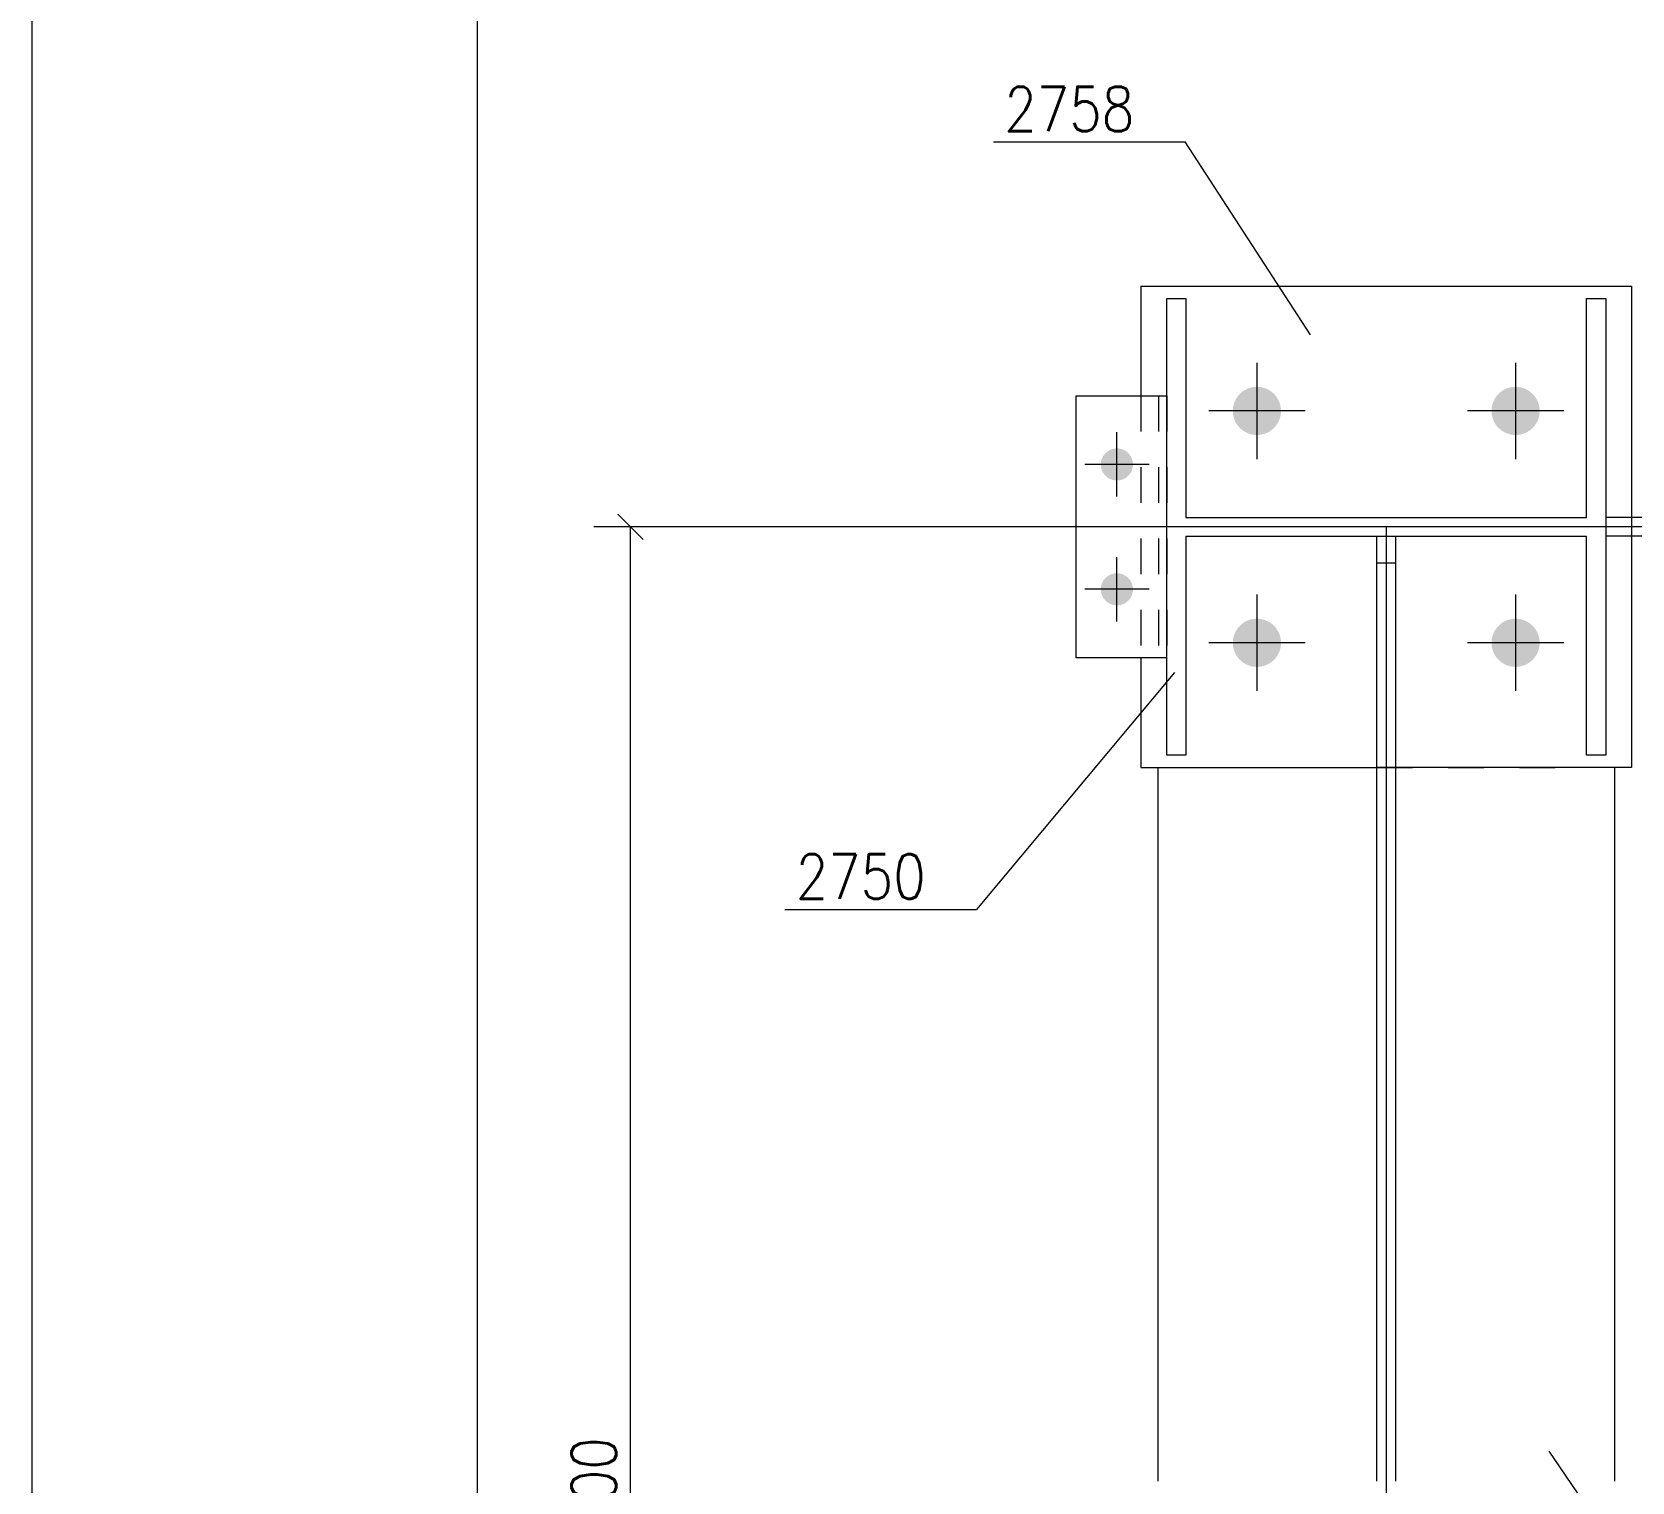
# Model space of a CAD drawing. Header units: millimetres. Extents: x 2 to 845, y 5 to 599.
# Drawn here: x 4 to 93.7, y 202.2 to 283.5 of the extents above; entities that cross this region are included whole.
import ezdxf

# ---------------------------------------------------------------- set-up
doc = ezdxf.new("R2010")
doc.units = ezdxf.units.MM
doc.linetypes.add('XKITLINE00', pattern=[0])
doc.linetypes.add('XKITLINE02', pattern=[4, 2, -2])
for name, color, linetype, lineweight in [('Cota', 4, 'Continuous', 0), ('Marca da peça', 2, 'Continuous', 0), ('Outro tipo de objeto', 7, 'Continuous', 0), ('Parafuso', 3, 'Continuous', 0), ('Peça', 2, 'Continuous', 0)]:
    doc.layers.add(name, color=color, linetype=linetype, lineweight=lineweight)
doc.styles.add('ROMANS', font='ROMANS__.TTF')

msp = doc.modelspace()

# ---------------------------------------------------------------- hatches: boundary and pattern name
at = {"layer": 'Parafuso'}
for points in [[(72.665, 260.935), (72.632, 260.936), (72.599, 260.938), (72.566, 260.941), (72.533, 260.945), (72.5, 260.949), (72.468, 260.954), (72.435, 260.961), (72.403, 260.967), (72.37, 260.975), (72.338, 260.984), (72.307, 260.993), (72.275, 261.003), (72.244, 261.014), (72.213, 261.025), (72.182, 261.037), (72.151, 261.05), (72.121, 261.064), (72.091, 261.079), (72.062, 261.094), (72.033, 261.11), (72.004, 261.127), (71.976, 261.144), (71.948, 261.162), (71.921, 261.181), (71.894, 261.2), (71.868, 261.22), (71.842, 261.241), (71.817, 261.262), (71.792, 261.284), (71.768, 261.307), (71.744, 261.33), (71.721, 261.354), (71.698, 261.378), (71.676, 261.403), (71.655, 261.428), (71.634, 261.454), (71.614, 261.48), (71.595, 261.507), (71.576, 261.535), (71.558, 261.562), (71.541, 261.591), (71.524, 261.619), (71.508, 261.648), (71.493, 261.678), (71.478, 261.707), (71.464, 261.738), (71.451, 261.768), (71.439, 261.799), (71.427, 261.83), (71.417, 261.861), (71.407, 261.893), (71.397, 261.925), (71.389, 261.957), (71.381, 261.989), (71.374, 262.021), (71.368, 262.054), (71.363, 262.087), (71.359, 262.119), (71.355, 262.152), (71.352, 262.185), (71.35, 262.218), (71.349, 262.251), (71.348, 262.285), (71.349, 262.318), (71.35, 262.351), (71.352, 262.384), (71.355, 262.417), (71.359, 262.45), (71.363, 262.483), (71.368, 262.515), (71.374, 262.548), (71.381, 262.58), (71.389, 262.613), (71.397, 262.645), (71.407, 262.677), (71.417, 262.708), (71.427, 262.739), (71.439, 262.77), (71.451, 262.801), (71.464, 262.832), (71.478, 262.862), (71.493, 262.892), (71.508, 262.921), (71.524, 262.95), (71.541, 262.979), (71.558, 263.007), (71.576, 263.035), (71.595, 263.062), (71.614, 263.089), (71.634, 263.115), (71.655, 263.141), (71.676, 263.166), (71.698, 263.191), (71.721, 263.215), (71.744, 263.239), (71.768, 263.262), (71.792, 263.285), (71.817, 263.307), (71.842, 263.328), (71.868, 263.349), (71.894, 263.369), (71.921, 263.388), (71.948, 263.407), (71.976, 263.425), (72.004, 263.443), (72.033, 263.459), (72.062, 263.475), (72.091, 263.49), (72.121, 263.505), (72.151, 263.519), (72.182, 263.532), (72.213, 263.544), (72.244, 263.556), (72.275, 263.566), (72.307, 263.576), (72.338, 263.586), (72.37, 263.594), (72.403, 263.602), (72.435, 263.609), (72.468, 263.615), (72.5, 263.62), (72.533, 263.624), (72.566, 263.628), (72.599, 263.631), (72.632, 263.633), (72.665, 263.634), (72.698, 263.635), (72.732, 263.634), (72.765, 263.633), (72.798, 263.631), (72.831, 263.628), (72.864, 263.624), (72.897, 263.62), (72.929, 263.615), (72.962, 263.609), (72.994, 263.602), (73.026, 263.594), (73.058, 263.586), (73.09, 263.576), (73.122, 263.566), (73.153, 263.556), (73.184, 263.544), (73.215, 263.532), (73.246, 263.519), (73.276, 263.505), (73.305, 263.49), (73.335, 263.475), (73.364, 263.459), (73.392, 263.443), (73.421, 263.425), (73.448, 263.407), (73.476, 263.388), (73.503, 263.369), (73.529, 263.349), (73.555, 263.328), (73.58, 263.307), (73.605, 263.285), (73.629, 263.262), (73.653, 263.239), (73.676, 263.215), (73.699, 263.191), (73.721, 263.166), (73.742, 263.141), (73.763, 263.115), (73.783, 263.089), (73.802, 263.062), (73.821, 263.035), (73.839, 263.007), (73.856, 262.979), (73.873, 262.95), (73.889, 262.921), (73.904, 262.892), (73.919, 262.862), (73.933, 262.832), (73.946, 262.801), (73.958, 262.77), (73.97, 262.739), (73.98, 262.708), (73.99, 262.677), (74, 262.645), (74.008, 262.613), (74.016, 262.58), (74.022, 262.548), (74.029, 262.515), (74.034, 262.483), (74.038, 262.45), (74.042, 262.417), (74.045, 262.384), (74.047, 262.351), (74.048, 262.318), (74.048, 262.285), (74.048, 262.251), (74.047, 262.218), (74.045, 262.185), (74.042, 262.152), (74.038, 262.119), (74.034, 262.087), (74.029, 262.054), (74.022, 262.021), (74.016, 261.989), (74.008, 261.957), (74, 261.925), (73.99, 261.893), (73.98, 261.861), (73.97, 261.83), (73.958, 261.799), (73.946, 261.768), (73.933, 261.738), (73.919, 261.707), (73.904, 261.678), (73.889, 261.648), (73.873, 261.619), (73.856, 261.591), (73.839, 261.562), (73.821, 261.535), (73.802, 261.507), (73.783, 261.48), (73.763, 261.454), (73.742, 261.428), (73.721, 261.403), (73.699, 261.378), (73.676, 261.354), (73.653, 261.33), (73.629, 261.307), (73.605, 261.284), (73.58, 261.262), (73.555, 261.241), (73.529, 261.22), (73.503, 261.2), (73.476, 261.181), (73.448, 261.162), (73.421, 261.144), (73.392, 261.127), (73.364, 261.11), (73.335, 261.094), (73.305, 261.079), (73.276, 261.064), (73.246, 261.05), (73.215, 261.037), (73.184, 261.025), (73.153, 261.014), (73.122, 261.003), (73.09, 260.993), (73.058, 260.984), (73.026, 260.975), (72.994, 260.967), (72.962, 260.961), (72.929, 260.954), (72.897, 260.949), (72.864, 260.945), (72.831, 260.941), (72.798, 260.938), (72.765, 260.936), (72.732, 260.935), (72.698, 260.935)], [(87.165, 260.935), (87.132, 260.936), (87.099, 260.938), (87.066, 260.941), (87.033, 260.945), (87, 260.949), (86.968, 260.954), (86.935, 260.961), (86.903, 260.967), (86.87, 260.975), (86.838, 260.984), (86.807, 260.993), (86.775, 261.003), (86.744, 261.014), (86.713, 261.025), (86.682, 261.037), (86.651, 261.05), (86.621, 261.064), (86.591, 261.079), (86.562, 261.094), (86.533, 261.11), (86.504, 261.127), (86.476, 261.144), (86.448, 261.162), (86.421, 261.181), (86.394, 261.2), (86.368, 261.22), (86.342, 261.241), (86.317, 261.262), (86.292, 261.284), (86.268, 261.307), (86.244, 261.33), (86.221, 261.354), (86.198, 261.378), (86.176, 261.403), (86.155, 261.428), (86.134, 261.454), (86.114, 261.48), (86.095, 261.507), (86.076, 261.535), (86.058, 261.562), (86.041, 261.591), (86.024, 261.619), (86.008, 261.648), (85.993, 261.678), (85.978, 261.707), (85.964, 261.738), (85.951, 261.768), (85.939, 261.799), (85.927, 261.83), (85.917, 261.861), (85.907, 261.893), (85.897, 261.925), (85.889, 261.957), (85.881, 261.989), (85.874, 262.021), (85.868, 262.054), (85.863, 262.087), (85.859, 262.119), (85.855, 262.152), (85.852, 262.185), (85.85, 262.218), (85.849, 262.251), (85.848, 262.285), (85.849, 262.318), (85.85, 262.351), (85.852, 262.384), (85.855, 262.417), (85.859, 262.45), (85.863, 262.483), (85.868, 262.515), (85.874, 262.548), (85.881, 262.58), (85.889, 262.613), (85.897, 262.645), (85.907, 262.677), (85.917, 262.708), (85.927, 262.739), (85.939, 262.77), (85.951, 262.801), (85.964, 262.832), (85.978, 262.862), (85.993, 262.892), (86.008, 262.921), (86.024, 262.95), (86.041, 262.979), (86.058, 263.007), (86.076, 263.035), (86.095, 263.062), (86.114, 263.089), (86.134, 263.115), (86.155, 263.141), (86.176, 263.166), (86.198, 263.191), (86.221, 263.215), (86.244, 263.239), (86.268, 263.262), (86.292, 263.285), (86.317, 263.307), (86.342, 263.328), (86.368, 263.349), (86.394, 263.369), (86.421, 263.388), (86.448, 263.407), (86.476, 263.425), (86.504, 263.443), (86.533, 263.459), (86.562, 263.475), (86.591, 263.49), (86.621, 263.505), (86.651, 263.519), (86.682, 263.532), (86.713, 263.544), (86.744, 263.556), (86.775, 263.566), (86.807, 263.576), (86.838, 263.586), (86.87, 263.594), (86.903, 263.602), (86.935, 263.609), (86.968, 263.615), (87, 263.62), (87.033, 263.624), (87.066, 263.628), (87.099, 263.631), (87.132, 263.633), (87.165, 263.634), (87.198, 263.635), (87.232, 263.634), (87.265, 263.633), (87.298, 263.631), (87.331, 263.628), (87.364, 263.624), (87.397, 263.62), (87.429, 263.615), (87.462, 263.609), (87.494, 263.602), (87.526, 263.594), (87.558, 263.586), (87.59, 263.576), (87.622, 263.566), (87.653, 263.556), (87.684, 263.544), (87.715, 263.532), (87.746, 263.519), (87.776, 263.505), (87.805, 263.49), (87.835, 263.475), (87.864, 263.459), (87.892, 263.443), (87.921, 263.425), (87.948, 263.407), (87.976, 263.388), (88.003, 263.369), (88.029, 263.349), (88.055, 263.328), (88.08, 263.307), (88.105, 263.285), (88.129, 263.262), (88.153, 263.239), (88.176, 263.215), (88.199, 263.191), (88.221, 263.166), (88.242, 263.141), (88.263, 263.115), (88.283, 263.089), (88.302, 263.062), (88.321, 263.035), (88.339, 263.007), (88.356, 262.979), (88.373, 262.95), (88.389, 262.921), (88.404, 262.892), (88.419, 262.862), (88.433, 262.832), (88.446, 262.801), (88.458, 262.77), (88.47, 262.739), (88.48, 262.708), (88.49, 262.677), (88.5, 262.645), (88.508, 262.613), (88.516, 262.58), (88.522, 262.548), (88.529, 262.515), (88.534, 262.483), (88.538, 262.45), (88.542, 262.417), (88.545, 262.384), (88.547, 262.351), (88.548, 262.318), (88.548, 262.285), (88.548, 262.251), (88.547, 262.218), (88.545, 262.185), (88.542, 262.152), (88.538, 262.119), (88.534, 262.087), (88.529, 262.054), (88.522, 262.021), (88.516, 261.989), (88.508, 261.957), (88.5, 261.925), (88.49, 261.893), (88.48, 261.861), (88.47, 261.83), (88.458, 261.799), (88.446, 261.768), (88.433, 261.738), (88.419, 261.707), (88.404, 261.678), (88.389, 261.648), (88.373, 261.619), (88.356, 261.591), (88.339, 261.562), (88.321, 261.535), (88.302, 261.507), (88.283, 261.48), (88.263, 261.454), (88.242, 261.428), (88.221, 261.403), (88.199, 261.378), (88.176, 261.354), (88.153, 261.33), (88.129, 261.307), (88.105, 261.284), (88.08, 261.262), (88.055, 261.241), (88.029, 261.22), (88.003, 261.2), (87.976, 261.181), (87.948, 261.162), (87.921, 261.144), (87.892, 261.127), (87.864, 261.11), (87.835, 261.094), (87.805, 261.079), (87.776, 261.064), (87.746, 261.05), (87.715, 261.037), (87.684, 261.025), (87.653, 261.014), (87.622, 261.003), (87.59, 260.993), (87.558, 260.984), (87.526, 260.975), (87.494, 260.967), (87.462, 260.961), (87.429, 260.954), (87.397, 260.949), (87.364, 260.945), (87.331, 260.941), (87.298, 260.938), (87.265, 260.936), (87.232, 260.935), (87.198, 260.935)], [(63.95, 259.329), (63.953, 259.373), (63.958, 259.417), (63.966, 259.46), (63.976, 259.503), (63.987, 259.546), (64.001, 259.588), (64.017, 259.629), (64.035, 259.669), (64.055, 259.709), (64.077, 259.747), (64.1, 259.785), (64.126, 259.821), (64.153, 259.856), (64.182, 259.889), (64.212, 259.921), (64.244, 259.951), (64.278, 259.98), (64.313, 260.008), (64.349, 260.033), (64.386, 260.057), (64.424, 260.078), (64.464, 260.098), (64.504, 260.116), (64.546, 260.132), (64.587, 260.146), (64.63, 260.158), (64.673, 260.167), (64.717, 260.175), (64.76, 260.18), (64.805, 260.184), (64.849, 260.185), (64.893, 260.184), (64.937, 260.18), (64.981, 260.175), (65.024, 260.167), (65.067, 260.158), (65.11, 260.146), (65.152, 260.132), (65.193, 260.116), (65.234, 260.098), (65.273, 260.078), (65.311, 260.057), (65.349, 260.033), (65.385, 260.008), (65.42, 259.98), (65.453, 259.951), (65.485, 259.921), (65.516, 259.889), (65.544, 259.856), (65.572, 259.821), (65.597, 259.785), (65.621, 259.747), (65.642, 259.709), (65.662, 259.669), (65.68, 259.629), (65.696, 259.588), (65.71, 259.546), (65.722, 259.503), (65.731, 259.46), (65.739, 259.417), (65.744, 259.373), (65.748, 259.329), (65.749, 259.285), (65.748, 259.24), (65.744, 259.196), (65.739, 259.153), (65.731, 259.109), (65.722, 259.066), (65.71, 259.023), (65.696, 258.981), (65.68, 258.94), (65.662, 258.9), (65.642, 258.86), (65.621, 258.822), (65.597, 258.785), (65.572, 258.748), (65.544, 258.714), (65.516, 258.68), (65.485, 258.648), (65.453, 258.618), (65.42, 258.589), (65.385, 258.562), (65.349, 258.536), (65.311, 258.513), (65.273, 258.491), (65.234, 258.471), (65.193, 258.453), (65.152, 258.437), (65.11, 258.423), (65.067, 258.412), (65.024, 258.402), (64.981, 258.394), (64.937, 258.389), (64.893, 258.386), (64.849, 258.385), (64.805, 258.386), (64.76, 258.389), (64.717, 258.394), (64.673, 258.402), (64.63, 258.412), (64.587, 258.423), (64.546, 258.437), (64.504, 258.453), (64.464, 258.471), (64.424, 258.491), (64.386, 258.513), (64.349, 258.536), (64.313, 258.562), (64.278, 258.589), (64.244, 258.618), (64.212, 258.648), (64.182, 258.68), (64.153, 258.714), (64.126, 258.748), (64.1, 258.785), (64.077, 258.822), (64.055, 258.86), (64.035, 258.9), (64.017, 258.94), (64.001, 258.981), (63.987, 259.023), (63.976, 259.066), (63.966, 259.109), (63.958, 259.153), (63.953, 259.196), (63.95, 259.24), (63.949, 259.285)], [(63.95, 252.329), (63.953, 252.373), (63.958, 252.417), (63.966, 252.46), (63.976, 252.503), (63.987, 252.546), (64.001, 252.588), (64.017, 252.629), (64.035, 252.669), (64.055, 252.709), (64.077, 252.747), (64.1, 252.785), (64.126, 252.821), (64.153, 252.856), (64.182, 252.889), (64.212, 252.921), (64.244, 252.951), (64.278, 252.98), (64.313, 253.008), (64.349, 253.033), (64.386, 253.057), (64.424, 253.078), (64.464, 253.098), (64.504, 253.116), (64.546, 253.132), (64.587, 253.146), (64.63, 253.158), (64.673, 253.167), (64.717, 253.175), (64.76, 253.18), (64.805, 253.184), (64.849, 253.185), (64.893, 253.184), (64.937, 253.18), (64.981, 253.175), (65.024, 253.167), (65.067, 253.158), (65.11, 253.146), (65.152, 253.132), (65.193, 253.116), (65.234, 253.098), (65.273, 253.078), (65.311, 253.057), (65.349, 253.033), (65.385, 253.008), (65.42, 252.98), (65.453, 252.951), (65.485, 252.921), (65.516, 252.889), (65.544, 252.856), (65.572, 252.821), (65.597, 252.785), (65.621, 252.747), (65.642, 252.709), (65.662, 252.669), (65.68, 252.629), (65.696, 252.588), (65.71, 252.546), (65.722, 252.503), (65.731, 252.46), (65.739, 252.417), (65.744, 252.373), (65.748, 252.329), (65.749, 252.285), (65.748, 252.24), (65.744, 252.196), (65.739, 252.153), (65.731, 252.109), (65.722, 252.066), (65.71, 252.023), (65.696, 251.981), (65.68, 251.94), (65.662, 251.9), (65.642, 251.86), (65.621, 251.822), (65.597, 251.785), (65.572, 251.748), (65.544, 251.714), (65.516, 251.68), (65.485, 251.648), (65.453, 251.618), (65.42, 251.589), (65.385, 251.562), (65.349, 251.536), (65.311, 251.513), (65.273, 251.491), (65.234, 251.471), (65.193, 251.453), (65.152, 251.437), (65.11, 251.423), (65.067, 251.412), (65.024, 251.402), (64.981, 251.394), (64.937, 251.389), (64.893, 251.386), (64.849, 251.385), (64.805, 251.386), (64.76, 251.389), (64.717, 251.394), (64.673, 251.402), (64.63, 251.412), (64.587, 251.423), (64.546, 251.437), (64.504, 251.453), (64.464, 251.471), (64.424, 251.491), (64.386, 251.513), (64.349, 251.536), (64.313, 251.562), (64.278, 251.589), (64.244, 251.618), (64.212, 251.648), (64.182, 251.68), (64.153, 251.714), (64.126, 251.748), (64.1, 251.785), (64.077, 251.822), (64.055, 251.86), (64.035, 251.9), (64.017, 251.94), (64.001, 251.981), (63.987, 252.023), (63.976, 252.066), (63.966, 252.109), (63.958, 252.153), (63.953, 252.196), (63.95, 252.24), (63.949, 252.285)], [(72.665, 247.935), (72.632, 247.936), (72.599, 247.938), (72.566, 247.941), (72.533, 247.945), (72.5, 247.949), (72.468, 247.954), (72.435, 247.961), (72.403, 247.967), (72.37, 247.975), (72.338, 247.984), (72.307, 247.993), (72.275, 248.003), (72.244, 248.014), (72.213, 248.025), (72.182, 248.037), (72.151, 248.05), (72.121, 248.064), (72.091, 248.079), (72.062, 248.094), (72.033, 248.11), (72.004, 248.127), (71.976, 248.144), (71.948, 248.162), (71.921, 248.181), (71.894, 248.2), (71.868, 248.22), (71.842, 248.241), (71.817, 248.262), (71.792, 248.284), (71.768, 248.307), (71.744, 248.33), (71.721, 248.354), (71.698, 248.378), (71.676, 248.403), (71.655, 248.428), (71.634, 248.454), (71.614, 248.48), (71.595, 248.507), (71.576, 248.535), (71.558, 248.562), (71.541, 248.591), (71.524, 248.619), (71.508, 248.648), (71.493, 248.678), (71.478, 248.707), (71.464, 248.738), (71.451, 248.768), (71.439, 248.799), (71.427, 248.83), (71.417, 248.861), (71.407, 248.893), (71.397, 248.925), (71.389, 248.957), (71.381, 248.989), (71.374, 249.021), (71.368, 249.054), (71.363, 249.087), (71.359, 249.119), (71.355, 249.152), (71.352, 249.185), (71.35, 249.218), (71.349, 249.251), (71.348, 249.285), (71.349, 249.318), (71.35, 249.351), (71.352, 249.384), (71.355, 249.417), (71.359, 249.45), (71.363, 249.483), (71.368, 249.515), (71.374, 249.548), (71.381, 249.58), (71.389, 249.613), (71.397, 249.645), (71.407, 249.677), (71.417, 249.708), (71.427, 249.739), (71.439, 249.77), (71.451, 249.801), (71.464, 249.832), (71.478, 249.862), (71.493, 249.892), (71.508, 249.921), (71.524, 249.95), (71.541, 249.979), (71.558, 250.007), (71.576, 250.035), (71.595, 250.062), (71.614, 250.089), (71.634, 250.115), (71.655, 250.141), (71.676, 250.166), (71.698, 250.191), (71.721, 250.215), (71.744, 250.239), (71.768, 250.262), (71.792, 250.285), (71.817, 250.307), (71.842, 250.328), (71.868, 250.349), (71.894, 250.369), (71.921, 250.388), (71.948, 250.407), (71.976, 250.425), (72.004, 250.443), (72.033, 250.459), (72.062, 250.475), (72.091, 250.49), (72.121, 250.505), (72.151, 250.519), (72.182, 250.532), (72.213, 250.544), (72.244, 250.556), (72.275, 250.566), (72.307, 250.576), (72.338, 250.586), (72.37, 250.594), (72.403, 250.602), (72.435, 250.609), (72.468, 250.615), (72.5, 250.62), (72.533, 250.624), (72.566, 250.628), (72.599, 250.631), (72.632, 250.633), (72.665, 250.634), (72.698, 250.635), (72.732, 250.634), (72.765, 250.633), (72.798, 250.631), (72.831, 250.628), (72.864, 250.624), (72.897, 250.62), (72.929, 250.615), (72.962, 250.609), (72.994, 250.602), (73.026, 250.594), (73.058, 250.586), (73.09, 250.576), (73.122, 250.566), (73.153, 250.556), (73.184, 250.544), (73.215, 250.532), (73.246, 250.519), (73.276, 250.505), (73.305, 250.49), (73.335, 250.475), (73.364, 250.459), (73.392, 250.443), (73.421, 250.425), (73.448, 250.407), (73.476, 250.388), (73.503, 250.369), (73.529, 250.349), (73.555, 250.328), (73.58, 250.307), (73.605, 250.285), (73.629, 250.262), (73.653, 250.239), (73.676, 250.215), (73.699, 250.191), (73.721, 250.166), (73.742, 250.141), (73.763, 250.115), (73.783, 250.089), (73.802, 250.062), (73.821, 250.035), (73.839, 250.007), (73.856, 249.979), (73.873, 249.95), (73.889, 249.921), (73.904, 249.892), (73.919, 249.862), (73.933, 249.832), (73.946, 249.801), (73.958, 249.77), (73.97, 249.739), (73.98, 249.708), (73.99, 249.677), (74, 249.645), (74.008, 249.613), (74.016, 249.58), (74.022, 249.548), (74.029, 249.515), (74.034, 249.483), (74.038, 249.45), (74.042, 249.417), (74.045, 249.384), (74.047, 249.351), (74.048, 249.318), (74.048, 249.285), (74.048, 249.251), (74.047, 249.218), (74.045, 249.185), (74.042, 249.152), (74.038, 249.119), (74.034, 249.087), (74.029, 249.054), (74.022, 249.021), (74.016, 248.989), (74.008, 248.957), (74, 248.925), (73.99, 248.893), (73.98, 248.861), (73.97, 248.83), (73.958, 248.799), (73.946, 248.768), (73.933, 248.738), (73.919, 248.707), (73.904, 248.678), (73.889, 248.648), (73.873, 248.619), (73.856, 248.591), (73.839, 248.562), (73.821, 248.535), (73.802, 248.507), (73.783, 248.48), (73.763, 248.454), (73.742, 248.428), (73.721, 248.403), (73.699, 248.378), (73.676, 248.354), (73.653, 248.33), (73.629, 248.307), (73.605, 248.284), (73.58, 248.262), (73.555, 248.241), (73.529, 248.22), (73.503, 248.2), (73.476, 248.181), (73.448, 248.162), (73.421, 248.144), (73.392, 248.127), (73.364, 248.11), (73.335, 248.094), (73.305, 248.079), (73.276, 248.064), (73.246, 248.05), (73.215, 248.037), (73.184, 248.025), (73.153, 248.014), (73.122, 248.003), (73.09, 247.993), (73.058, 247.984), (73.026, 247.975), (72.994, 247.967), (72.962, 247.961), (72.929, 247.954), (72.897, 247.949), (72.864, 247.945), (72.831, 247.941), (72.798, 247.938), (72.765, 247.936), (72.732, 247.935), (72.698, 247.935)], [(87.165, 247.935), (87.132, 247.936), (87.099, 247.938), (87.066, 247.941), (87.033, 247.945), (87, 247.949), (86.968, 247.954), (86.935, 247.961), (86.903, 247.967), (86.87, 247.975), (86.838, 247.984), (86.807, 247.993), (86.775, 248.003), (86.744, 248.014), (86.713, 248.025), (86.682, 248.037), (86.651, 248.05), (86.621, 248.064), (86.591, 248.079), (86.562, 248.094), (86.533, 248.11), (86.504, 248.127), (86.476, 248.144), (86.448, 248.162), (86.421, 248.181), (86.394, 248.2), (86.368, 248.22), (86.342, 248.241), (86.317, 248.262), (86.292, 248.284), (86.268, 248.307), (86.244, 248.33), (86.221, 248.354), (86.198, 248.378), (86.176, 248.403), (86.155, 248.428), (86.134, 248.454), (86.114, 248.48), (86.095, 248.507), (86.076, 248.535), (86.058, 248.562), (86.041, 248.591), (86.024, 248.619), (86.008, 248.648), (85.993, 248.678), (85.978, 248.707), (85.964, 248.738), (85.951, 248.768), (85.939, 248.799), (85.927, 248.83), (85.917, 248.861), (85.907, 248.893), (85.897, 248.925), (85.889, 248.957), (85.881, 248.989), (85.874, 249.021), (85.868, 249.054), (85.863, 249.087), (85.859, 249.119), (85.855, 249.152), (85.852, 249.185), (85.85, 249.218), (85.849, 249.251), (85.848, 249.285), (85.849, 249.318), (85.85, 249.351), (85.852, 249.384), (85.855, 249.417), (85.859, 249.45), (85.863, 249.483), (85.868, 249.515), (85.874, 249.548), (85.881, 249.58), (85.889, 249.613), (85.897, 249.645), (85.907, 249.677), (85.917, 249.708), (85.927, 249.739), (85.939, 249.77), (85.951, 249.801), (85.964, 249.832), (85.978, 249.862), (85.993, 249.892), (86.008, 249.921), (86.024, 249.95), (86.041, 249.979), (86.058, 250.007), (86.076, 250.035), (86.095, 250.062), (86.114, 250.089), (86.134, 250.115), (86.155, 250.141), (86.176, 250.166), (86.198, 250.191), (86.221, 250.215), (86.244, 250.239), (86.268, 250.262), (86.292, 250.285), (86.317, 250.307), (86.342, 250.328), (86.368, 250.349), (86.394, 250.369), (86.421, 250.388), (86.448, 250.407), (86.476, 250.425), (86.504, 250.443), (86.533, 250.459), (86.562, 250.475), (86.591, 250.49), (86.621, 250.505), (86.651, 250.519), (86.682, 250.532), (86.713, 250.544), (86.744, 250.556), (86.775, 250.566), (86.807, 250.576), (86.838, 250.586), (86.87, 250.594), (86.903, 250.602), (86.935, 250.609), (86.968, 250.615), (87, 250.62), (87.033, 250.624), (87.066, 250.628), (87.099, 250.631), (87.132, 250.633), (87.165, 250.634), (87.198, 250.635), (87.232, 250.634), (87.265, 250.633), (87.298, 250.631), (87.331, 250.628), (87.364, 250.624), (87.397, 250.62), (87.429, 250.615), (87.462, 250.609), (87.494, 250.602), (87.526, 250.594), (87.558, 250.586), (87.59, 250.576), (87.622, 250.566), (87.653, 250.556), (87.684, 250.544), (87.715, 250.532), (87.746, 250.519), (87.776, 250.505), (87.805, 250.49), (87.835, 250.475), (87.864, 250.459), (87.892, 250.443), (87.921, 250.425), (87.948, 250.407), (87.976, 250.388), (88.003, 250.369), (88.029, 250.349), (88.055, 250.328), (88.08, 250.307), (88.105, 250.285), (88.129, 250.262), (88.153, 250.239), (88.176, 250.215), (88.199, 250.191), (88.221, 250.166), (88.242, 250.141), (88.263, 250.115), (88.283, 250.089), (88.302, 250.062), (88.321, 250.035), (88.339, 250.007), (88.356, 249.979), (88.373, 249.95), (88.389, 249.921), (88.404, 249.892), (88.419, 249.862), (88.433, 249.832), (88.446, 249.801), (88.458, 249.77), (88.47, 249.739), (88.48, 249.708), (88.49, 249.677), (88.5, 249.645), (88.508, 249.613), (88.516, 249.58), (88.522, 249.548), (88.529, 249.515), (88.534, 249.483), (88.538, 249.45), (88.542, 249.417), (88.545, 249.384), (88.547, 249.351), (88.548, 249.318), (88.548, 249.285), (88.548, 249.251), (88.547, 249.218), (88.545, 249.185), (88.542, 249.152), (88.538, 249.119), (88.534, 249.087), (88.529, 249.054), (88.522, 249.021), (88.516, 248.989), (88.508, 248.957), (88.5, 248.925), (88.49, 248.893), (88.48, 248.861), (88.47, 248.83), (88.458, 248.799), (88.446, 248.768), (88.433, 248.738), (88.419, 248.707), (88.404, 248.678), (88.389, 248.648), (88.373, 248.619), (88.356, 248.591), (88.339, 248.562), (88.321, 248.535), (88.302, 248.507), (88.283, 248.48), (88.263, 248.454), (88.242, 248.428), (88.221, 248.403), (88.199, 248.378), (88.176, 248.354), (88.153, 248.33), (88.129, 248.307), (88.105, 248.284), (88.08, 248.262), (88.055, 248.241), (88.029, 248.22), (88.003, 248.2), (87.976, 248.181), (87.948, 248.162), (87.921, 248.144), (87.892, 248.127), (87.864, 248.11), (87.835, 248.094), (87.805, 248.079), (87.776, 248.064), (87.746, 248.05), (87.715, 248.037), (87.684, 248.025), (87.653, 248.014), (87.622, 248.003), (87.59, 247.993), (87.558, 247.984), (87.526, 247.975), (87.494, 247.967), (87.462, 247.961), (87.429, 247.954), (87.397, 247.949), (87.364, 247.945), (87.331, 247.941), (87.298, 247.938), (87.265, 247.936), (87.232, 247.935), (87.198, 247.935)]]:
    msp.add_hatch(color=7, dxfattribs=at).paths.add_polyline_path(points, flags=17)

# ---------------------------------------------------------------- linework, layer by layer
at = {"layer": 'Cota', "color": 7, "linetype": 'XKITLINE00', "lineweight": 0}
for p, q in [((182.248, 255.785), (35.533, 255.785)), ((36.876, 256.492), (38.29, 255.078)), ((37.583, 148.685), (37.583, 255.785)), ((79.948, 255.785), (79.948, 123.184)), ((79.948, 255.785), (79.948, 123.184)), ((79.948, 255.785), (79.948, 104.929))]:
    msp.add_line(p, q, dxfattribs=at)
at = {"layer": 'Cota', "color": 3}
msp.add_point((37.583, 255.785), dxfattribs=at)
at = {"layer": 'Marca da peça', "color": 7, "linetype": 'XKITLINE00', "lineweight": 0}
for p, q in [((57.936, 277.363), (68.677, 277.363)), ((75.702, 266.547), (68.677, 277.363)), ((68.08, 247.627), (56.985, 234.332)), ((46.244, 234.332), (56.985, 234.332)), ((89.061, 203.958), (99.115, 189.204))]:
    msp.add_line(p, q, dxfattribs=at)
at = {"layer": 'Outro tipo de objeto', "color": 7, "linetype": 'XKITLINE00', "lineweight": 0}
msp.add_line((4.035, 599), (4.035, 5.036), dxfattribs=at)
at = {"layer": 'Outro tipo de objeto', "color": 6, "linetype": 'XKITLINE00', "lineweight": 0}
msp.add_line((28.996, 589), (28.996, 14.997), dxfattribs=at)
at = {"layer": 'Parafuso', "color": 7, "linetype": 'XKITLINE00', "lineweight": 0}
for p, q in [((72.698, 264.985), (72.698, 259.585)), ((87.198, 264.985), (87.198, 259.585)), ((75.398, 262.285), (69.998, 262.285)), ((89.898, 262.285), (84.498, 262.285)), ((64.849, 257.485), (64.849, 261.085)), ((66.649, 259.285), (63.049, 259.285)), ((64.849, 250.485), (64.849, 254.085)), ((66.649, 252.285), (63.049, 252.285)), ((72.698, 251.985), (72.698, 246.585)), ((87.198, 251.985), (87.198, 246.585)), ((75.398, 249.285), (69.998, 249.285)), ((89.898, 249.285), (84.498, 249.285))]:
    msp.add_line(p, q, dxfattribs=at)
at = {"layer": 'Peça', "color": 4, "linetype": 'XKITLINE00', "lineweight": 0}
for p, q in [((66.198, 269.285), (93.698, 269.285)), ((66.198, 269.285), (66.198, 263.135)), ((93.698, 269.285), (93.698, 256.31)), ((67.648, 242.985), (67.648, 268.585)), ((67.648, 268.585), (68.718, 268.585)), ((68.718, 268.585), (68.718, 256.31)), ((91.178, 256.31), (91.178, 268.585)), ((91.178, 268.585), (92.248, 268.585)), ((92.248, 268.585), (92.248, 242.985)), ((62.569, 263.135), (67.649, 263.135)), ((62.569, 248.435), (62.569, 263.135)), ((68.718, 256.31), (91.178, 256.31)), ((157.648, 256.31), (92.248, 256.31)), ((92.248, 256.31), (92.248, 255.26)), ((68.718, 255.26), (91.178, 255.26)), ((68.718, 255.26), (68.718, 242.985)), ((79.423, 202.285), (79.423, 255.26)), ((79.423, 255.26), (80.473, 255.26)), ((80.473, 255.26), (80.473, 202.285)), ((91.178, 242.985), (91.178, 255.26)), ((157.648, 255.26), (92.248, 255.26)), ((93.698, 255.26), (93.698, 242.285)), ((67.649, 248.435), (62.569, 248.435)), ((66.198, 248.435), (66.198, 242.285)), ((66.198, 242.285), (79.423, 242.285)), ((67.148, 242.285), (79.423, 242.285)), ((67.148, 242.285), (67.148, 202.285)), ((68.718, 242.985), (67.648, 242.985)), ((93.698, 242.285), (80.473, 242.285)), ((92.748, 242.285), (80.473, 242.285)), ((92.248, 242.985), (91.178, 242.985)), ((92.748, 242.285), (92.748, 202.285))]:
    msp.add_line(p, q, dxfattribs=at)
at = {"layer": 'Peça', "color": 7, "linetype": 'XKITLINE02', "lineweight": 0}
for p, q in [((66.198, 263.135), (66.198, 248.435)), ((67.173, 263.135), (67.173, 248.435)), ((67.649, 263.135), (67.649, 248.435)), ((93.698, 256.31), (93.698, 255.26)), ((79.423, 253.76), (80.473, 253.76)), ((80.473, 242.285), (79.423, 242.285)), ((79.423, 242.285), (91.08, 242.285))]:
    msp.add_line(p, q, dxfattribs=at)

# ---------------------------------------------------------------- texts
at = {"layer": 'Cota', "color": 3, "style": 'ROMANS', "width": 0.85}
msp.add_text('2400', height=2.5, rotation=90.00021, dxfattribs=at).set_placement((36.783, 197.464))
at = {"layer": 'Marca da peça', "color": 4, "style": 'ROMANS', "width": 0.85}
for s, p in [('2758', (58.536, 277.963)), ('2750', (46.844, 234.932))]:
    msp.add_text(s, height=2.5, dxfattribs=at).set_placement(p)

doc.saveas('drawing.dxf')
